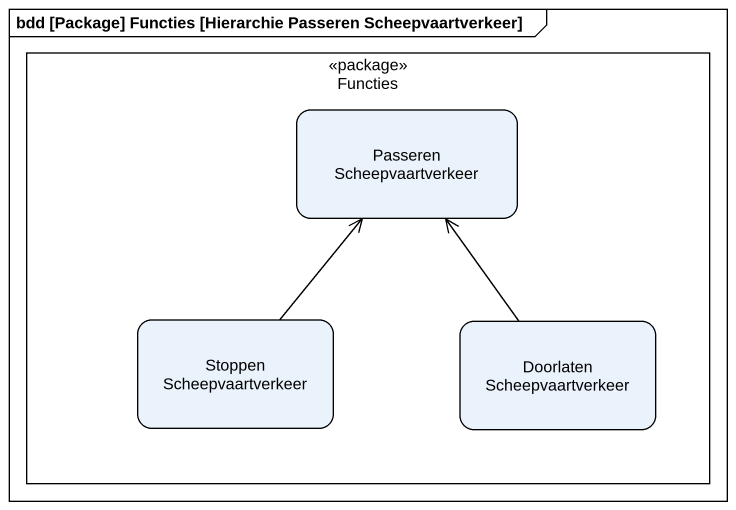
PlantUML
@startuml
mainframe bdd [Package] Functies [Hierarchie Passeren Scheepvaartverkeer]
hide empty description
state Functies <<package>> {
  state "Passeren Scheepvaartverkeer" as Passeren_Scheepvaartverkeer
  state "Stoppen Scheepvaartverkeer" as Stoppen_Scheepvaartverkeer
  state "Doorlaten Scheepvaartverkeer" as Doorlaten_Scheepvaartverkeer
}
Stoppen_Scheepvaartverkeer -up-> Passeren_Scheepvaartverkeer
Doorlaten_Scheepvaartverkeer -up-> Passeren_Scheepvaartverkeer
@enduml
